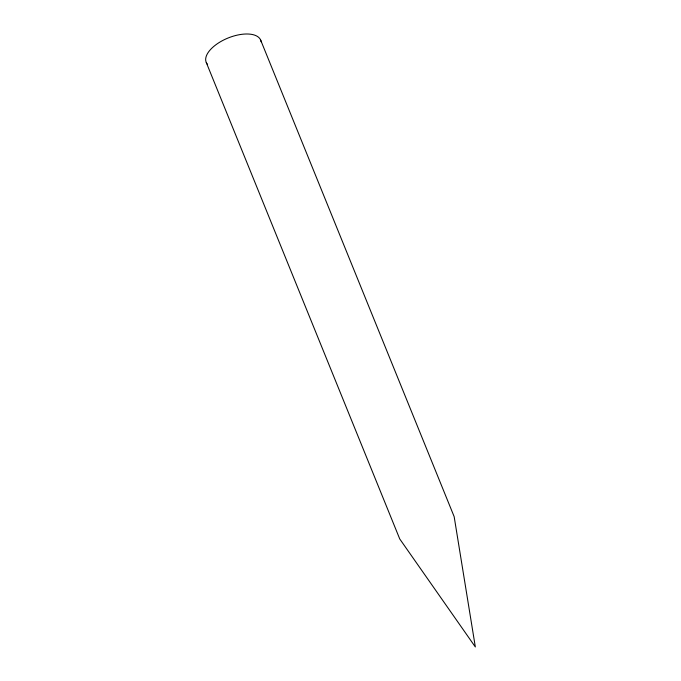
<?xml version="1.0" encoding="UTF-8"?>
<svg xmlns="http://www.w3.org/2000/svg" width="681" height="681" viewBox="0 0 681 681"><rect width="100%" height="100%" fill="white"/><g stroke="black" fill="none" stroke-linecap="round" stroke-linejoin="round"><path stroke-width="1.02" d="M260.585 39.932L454.159 516.649L475.329 646.95L399.747 538.96L206.283 62.516M207.33 64.176A29.402 14.258 -22.1 0 1 227.599 38.204A29.402 14.258 -22.1 0 1 261.121 41.805"/></g></svg>
